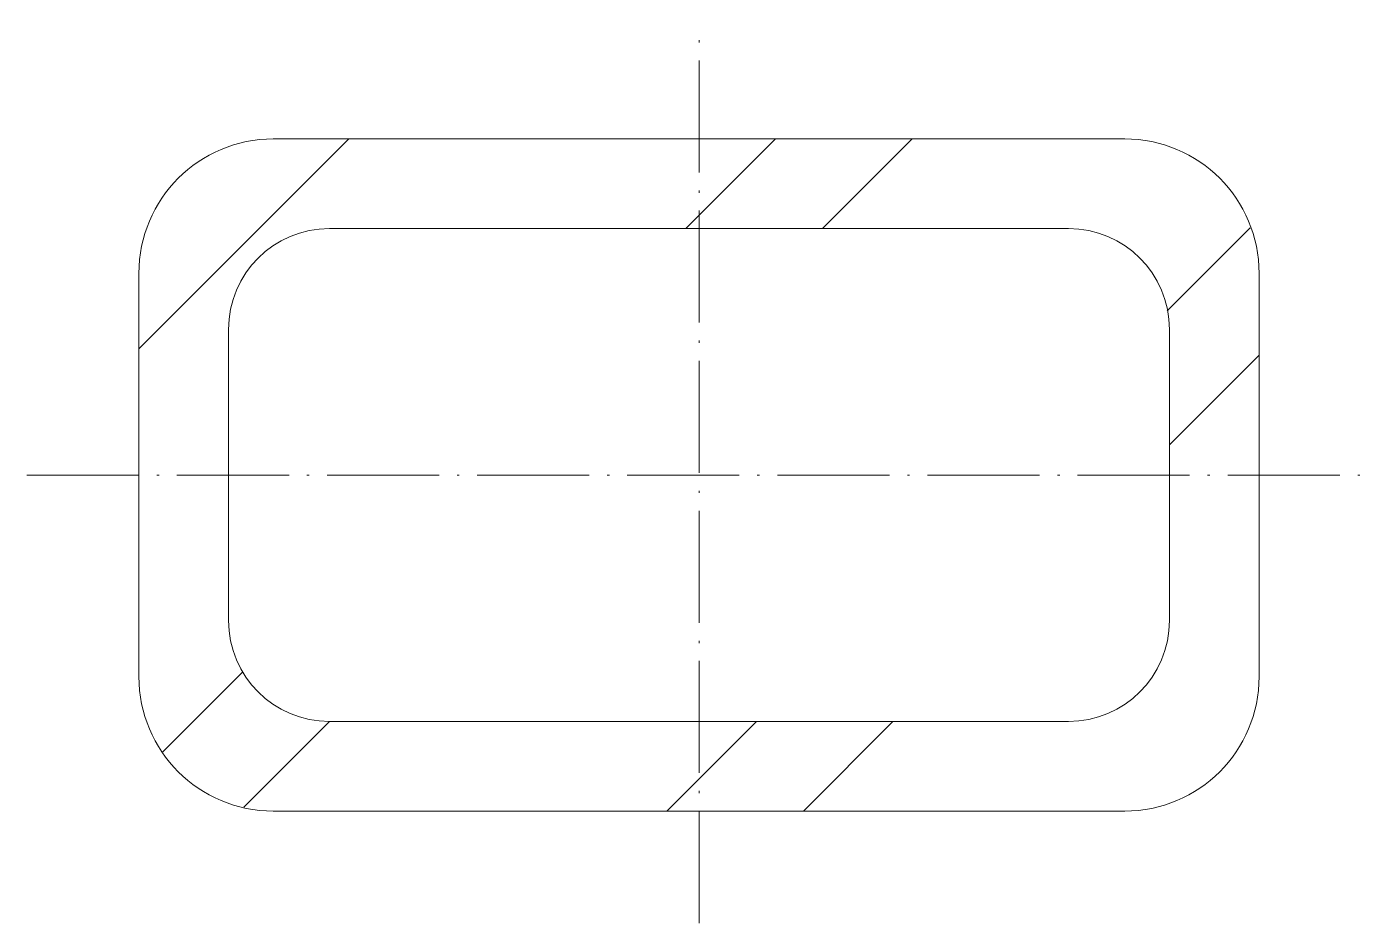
# Model space of a CAD drawing. Header units: metres. Extents: x -30 to 30, y -20 to 20.
import ezdxf

# ---------------------------------------------------------------- set-up
doc = ezdxf.new("R2010")
doc.units = ezdxf.units.M
doc.linetypes.add('MV_hartlijn_staal', pattern=[6.6, 5, -0.8, 0, -0.8])
doc.layers.add('A-DETL-GENF', color=92, linetype='Continuous', lineweight=18)

# ---------------------------------------------------------------- blocks, each defined once
blk = doc.blocks.new('28 Staalprofielen- koker RHS-2d - K50_30_4-3531733-00_0 Basismaterialen')
at = {"layer": 'A-DETL-GENF', "lineweight": 13}
h = blk.add_hatch(dxfattribs=at)
h.set_pattern_fill('FP_398', color=256, style=0, pattern_type=2)
h.set_pattern_definition([(45, (3755.222, 4822.881), (-12.57236, 12.57236), []), (45, (3755.222, 4841.931), (-12.57236, 12.57236), [])])
h.paths.add_polyline_path([(19, -15), (20.553, -14.796), (22, -14.196), (23.243, -13.243), (24.196, -12), (24.796, -10.553), (25, -9), (25, 9), (24.796, 10.553), (24.196, 12), (23.243, 13.243), (22, 14.196), (20.553, 14.796), (19, 15), (-19, 15), (-20.553, 14.796), (-22, 14.196), (-23.243, 13.243), (-24.196, 12), (-24.796, 10.553), (-25, 9), (-25, -9), (-24.796, -10.553), (-24.196, -12), (-23.243, -13.243), (-22, -14.196), (-20.553, -14.796), (-19, -15)])
h.paths.add_polyline_path([(16.5, -11), (-16.5, -11), (-17.665, -10.847), (-18.75, -10.397), (-19.682, -9.682), (-20.397, -8.75), (-20.847, -7.665), (-21, -6.5), (-21, 6.5), (-20.847, 7.665), (-20.397, 8.75), (-19.682, 9.682), (-18.75, 10.397), (-17.665, 10.847), (-16.5, 11), (16.5, 11), (17.665, 10.847), (18.75, 10.397), (19.682, 9.682), (20.397, 8.75), (20.847, 7.665), (21, 6.5), (21, -6.5), (20.847, -7.665), (20.397, -8.75), (19.682, -9.682), (18.75, -10.397), (17.665, -10.847)])
at = {"layer": 'A-DETL-GENF', "linetype": 'MV_hartlijn_staal', "lineweight": 13}
for p, q in [((0, -20), (0, 20)), ((-30, 0), (30, 0))]:
    blk.add_line(p, q, dxfattribs=at)
at = {"layer": 'A-DETL-GENF'}
for p, q in [((19, 15), (-19, 15)), ((-19, 15), (19, 15)), ((-16.5, 11), (16.5, 11)), ((-16.5, 11), (16.5, 11)), ((-25, 9), (-25, -9)), ((-25, -9), (-25, 9)), ((25, 9), (25, -9)), ((25, -9), (25, 9)), ((-21, -6.5), (-21, 6.5)), ((-21, -6.5), (-21, 6.5)), ((21, 6.5), (21, -6.5)), ((21, 6.5), (21, -6.5)), ((16.5, -11), (-16.5, -11)), ((16.5, -11), (-16.5, -11)), ((-19, -15), (19, -15)), ((19, -15), (-19, -15))]:
    blk.add_line(p, q, dxfattribs=at)
for centre, radius, start, end in [((-19, 9), 6, 90, 180), ((-19, 9), 6, 90, 180), ((19, 9), 6, 360, 90), ((19, 9), 6, 360, 90), ((-16.5, 6.5), 4.5, 90, 180), ((-16.5, 6.5), 4.5, 90, 180), ((16.5, 6.5), 4.5, 360, 90), ((16.5, 6.5), 4.5, 360, 90), ((-16.5, -6.5), 4.5, 180, 270), ((-16.5, -6.5), 4.5, 180, 270), ((16.5, -6.5), 4.5, 270, 0), ((16.5, -6.5), 4.5, 270, 360), ((-19, -9), 6, 180, 270), ((19, -9), 6, 270, 0), ((19, -9), 6, 270, 0), ((-19, -9), 6, 180, 270)]:
    blk.add_arc(centre, radius, start, end, dxfattribs=at)

msp = doc.modelspace()

# ---------------------------------------------------------------- block references
msp.add_blockref('28 Staalprofielen- koker RHS-2d - K50_30_4-3531733-00_0 Basismaterialen', (0, 0))

doc.saveas('drawing.dxf')
